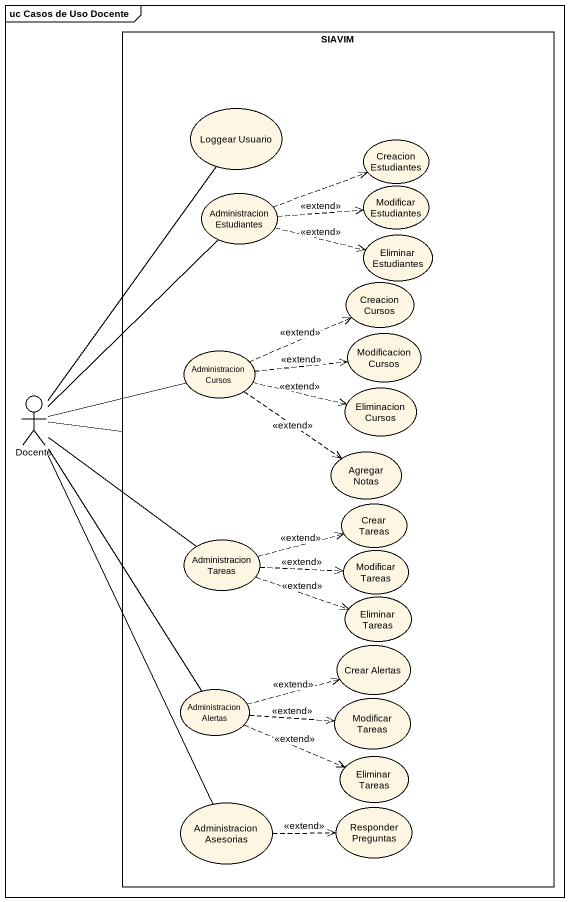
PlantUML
@startuml
mainframe uc Casos de Uso Docente
rectangle SIAVIM {
  usecase "Loggear Usuario" as Loggear_Usuario
  usecase "Creacion Estudiantes" as Creacion_Estudiantes
  usecase "Administracion Estudiantes" as Administracion_Estudiantes
  usecase "Modificar Estudiantes" as Modificar_Estudiantes
  usecase "Eliminar Estudiantes" as Eliminar_Estudiantes
  usecase "Creacion Cursos" as Creacion_Cursos
  usecase "Administracion Cursos" as Administracion_Cursos
  usecase "Modificacion Cursos" as Modificacion_Cursos
  usecase "Eliminacion Cursos" as Eliminacion_Cursos
  usecase "Agregar Notas" as Agregar_Notas
  usecase "Crear Tareas" as Crear_Tareas
  usecase "Administracion Tareas" as Administracion_Tareas
  usecase "Modificar Tareas" as Modificar_Tareas
  usecase "Eliminar Tareas" as Eliminar_Tareas
  usecase "Crear Alertas" as Crear_Alertas
  usecase "Administracion Alertas" as Administracion_Alertas
  usecase "Modificar Tareas" as Modificar_Tareas_2
  usecase "Eliminar Tareas" as Eliminar_Tareas_2
  usecase "Administracion Asesorias" as Administracion_Asesorias
  usecase "Responder Preguntas" as Responder_Preguntas
}
actor Docente
Administracion_Estudiantes .right.> Creacion_Estudiantes
Administracion_Estudiantes .right.> Modificar_Estudiantes : <<extend>>
Administracion_Estudiantes .right.> Eliminar_Estudiantes : <<extend>>
Administracion_Cursos .right.> Creacion_Cursos : <<extend>>
Administracion_Cursos .right.> Modificacion_Cursos : <<extend>>
Administracion_Cursos .right.> Eliminacion_Cursos : <<extend>>
Administracion_Cursos ..> Agregar_Notas : <<extend>>
Docente -right- SIAVIM
Docente -up- Loggear_Usuario
Docente -up- Administracion_Estudiantes
Docente -right- Administracion_Cursos
Docente -- Administracion_Tareas
Docente -- Administracion_Alertas
Docente -- Administracion_Asesorias
Administracion_Tareas .right.> Crear_Tareas : <<extend>>
Administracion_Tareas .right.> Modificar_Tareas : <<extend>>
Administracion_Tareas .right.> Eliminar_Tareas : <<extend>>
Administracion_Alertas .right.> Crear_Alertas : <<extend>>
Administracion_Alertas .right.> Modificar_Tareas_2 : <<extend>>
Administracion_Alertas .right.> Eliminar_Tareas_2 : <<extend>>
Administracion_Asesorias .right.> Responder_Preguntas : <<extend>>
@enduml
